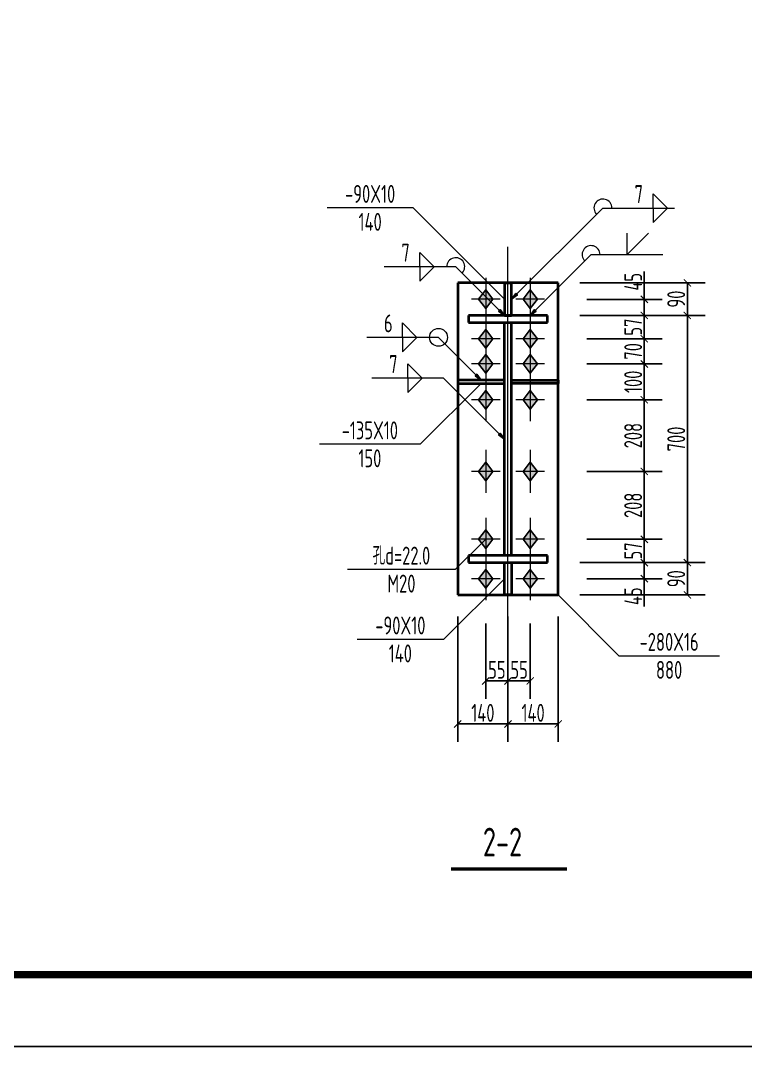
# Model space of a CAD drawing. Extents: x -307088 to 5640332, y -3541089 to -2181377.
# Drawn here: x 5495391 to 5505496, y -3172089 to -3157786 of the extents above; entities that cross this region are included whole.
import ezdxf
from ezdxf.enums import TextEntityAlignment as Align

# ---------------------------------------------------------------- set-up
doc = ezdxf.new("R2010")
doc.units = 0
doc.header["$LTSCALE"] = 100
doc.header["$MEASUREMENT"] = 0
doc.linetypes.add('线型6', pattern=[8.75, 5, -1.25, 1.25, -1.25])
doc.layers.get('0').update_dxf_attribs({"linetype": 'CONTINUOUS'})
doc.layers.get('DEFPOINTS').update_dxf_attribs({"linetype": 'CONTINUOUS'})
for name, color, linetype in [('10', 7, 'CONTINUOUS'), ('20', 15, 'CONTINUOUS'), ('PUB_TITLE', 4, 'CONTINUOUS'), ('尺寸标注', 253, 'CONTINUOUS'), ('焊缝标注', 253, 'CONTINUOUS'), ('螺栓孔标注', 253, 'CONTINUOUS'), ('钢板标注', 253, 'CONTINUOUS')]:
    doc.layers.add(name, color=color, linetype=linetype)
doc.styles.add('FromPkpm', font='Pkpmeng', dxfattribs={"width": 0.7, "bigfont": 'hztxt'})
doc.styles.get("Standard").update_dxf_attribs({"font": 'tssdeng.shx', "height": 3, "bigfont": 'tssdchn.shx'})
doc.dimstyles.new('Pkpm_1.00', dxfattribs={"dimtxt": 250, "dimasz": 100, "dimexe": 250, "dimexo": 0.0625, "dimgap": 30, "dimtad": 1, "dimdec": 0, "dimrnd": 5, "dimzin": 0, "dimdsep": 46, "dimtxsty": 'FromPkpm', "dimblk1": 'ARCHTICK', "dimblk2": 'ARCHTICK', "dimsah": 1, "dimcen": 0.09, "dimadec": 0, "dimazin": 0, "dimtfac": 1, "dimtdec": 0, "dimtix": 1, "dimtmove": 2, "dimatfit": 1, "dimfxl": 1, "dimtolj": 1, "dimtzin": 0, "dimarcsym": 0})

# ---------------------------------------------------------------- blocks, each defined once
blk = doc.blocks.new('_ARCHTICK')
at = {"color": 0, "linetype": 'ByBlock', "const_width": 0.15}
blk.add_lwpolyline([(-0.5, -0.5), (0.5, 0.5)], dxfattribs=at)
blk = doc.blocks.new('*D78')
at = {"layer": 'DEFPOINTS', "color": 0, "linetype": 'Continuous', "transparency": 16777216}
for p in [(5502886, -3161673), (5504086, -3161673), (5502886, -3161898)]:
    blk.add_point(p, dxfattribs=at)
at = {"layer": '尺寸标注', "color": 0, "linetype": 'Continuous', "lineweight": -2, "transparency": 16777216}
for p, q in [((5504086, -3161673), (5504086, -3161284)), ((5503286, -3161673), (5504336, -3161673)), ((5504086, -3161898), (5504086, -3161673)), ((5503286, -3161898), (5504336, -3161898))]:
    blk.add_line(p, q, dxfattribs=at)
at = {"layer": '尺寸标注', "color": 0, "linetype": 'Continuous', "lineweight": -2, "transparency": 16777216, "xscale": 100, "yscale": 100, "zscale": 100}
for p, rotation in [((5504086, -3161673), 90), ((5504086, -3161898), 270)]:
    blk.add_blockref('_ARCHTICK', p, dxfattribs=dict(at, rotation=rotation))
at = {"layer": '尺寸标注', "color": 0, "linetype": 'Continuous', "lineweight": 18, "transparency": 16777216, "insert": (5503931, -3161428), "char_height": 250, "attachment_point": 5, "rotation": 90, "style": 'FromPkpm'}
blk.add_mtext('\\A1;45', dxfattribs=at)
blk = doc.blocks.new('*D79')
at = {"layer": 'DEFPOINTS', "color": 0, "linetype": 'Continuous', "transparency": 16777216}
for p in [(5502886, -3161898), (5504086, -3161898), (5502886, -3162223)]:
    blk.add_point(p, dxfattribs=at)
at = {"layer": '尺寸标注', "color": 0, "linetype": 'Continuous', "lineweight": -2, "transparency": 16777216}
for p, q in [((5503286, -3161898), (5504336, -3161898)), ((5504086, -3162223), (5504086, -3161898)), ((5503286, -3162223), (5504336, -3162223))]:
    blk.add_line(p, q, dxfattribs=at)
at = {"layer": '尺寸标注', "color": 0, "linetype": 'Continuous', "lineweight": -2, "transparency": 16777216, "xscale": 100, "yscale": 100, "zscale": 100}
for p, rotation in [((5504086, -3161898), 90), ((5504086, -3162223), 270)]:
    blk.add_blockref('_ARCHTICK', p, dxfattribs=dict(at, rotation=rotation))
at = {"layer": '尺寸标注', "color": 0, "linetype": 'Continuous', "lineweight": 18, "transparency": 16777216, "insert": (5503931, -3162060), "char_height": 250, "attachment_point": 5, "rotation": 90, "style": 'FromPkpm'}
blk.add_mtext('\\A1;57', dxfattribs=at)
blk = doc.blocks.new('*D80')
at = {"layer": 'DEFPOINTS', "color": 0, "linetype": 'Continuous', "transparency": 16777216}
for p in [(5502886, -3162573), (5504086, -3162573), (5502886, -3163073)]:
    blk.add_point(p, dxfattribs=at)
at = {"layer": '尺寸标注', "color": 0, "linetype": 'Continuous', "lineweight": -2, "transparency": 16777216}
for p, q in [((5503286, -3162573), (5504336, -3162573)), ((5504086, -3163073), (5504086, -3162573)), ((5503286, -3163073), (5504336, -3163073))]:
    blk.add_line(p, q, dxfattribs=at)
at = {"layer": '尺寸标注', "color": 0, "linetype": 'Continuous', "lineweight": -2, "transparency": 16777216, "xscale": 100, "yscale": 100, "zscale": 100}
for p, rotation in [((5504086, -3162573), 90), ((5504086, -3163073), 270)]:
    blk.add_blockref('_ARCHTICK', p, dxfattribs=dict(at, rotation=rotation))
at = {"layer": '尺寸标注', "color": 0, "linetype": 'Continuous', "lineweight": 18, "transparency": 16777216, "insert": (5503931, -3162823), "char_height": 250, "attachment_point": 5, "rotation": 90, "style": 'FromPkpm'}
blk.add_mtext('\\A1;100', dxfattribs=at)
blk = doc.blocks.new('*D81')
at = {"layer": 'DEFPOINTS', "color": 0, "linetype": 'Continuous', "transparency": 16777216}
for p in [(5502886, -3162223), (5504086, -3162223), (5502886, -3162573)]:
    blk.add_point(p, dxfattribs=at)
at = {"layer": '尺寸标注', "color": 0, "linetype": 'Continuous', "lineweight": -2, "transparency": 16777216}
for p, q in [((5503286, -3162223), (5504336, -3162223)), ((5504086, -3162573), (5504086, -3162223)), ((5503286, -3162573), (5504336, -3162573))]:
    blk.add_line(p, q, dxfattribs=at)
at = {"layer": '尺寸标注', "color": 0, "linetype": 'Continuous', "lineweight": -2, "transparency": 16777216, "xscale": 100, "yscale": 100, "zscale": 100}
for p, rotation in [((5504086, -3162223), 90), ((5504086, -3162573), 270)]:
    blk.add_blockref('_ARCHTICK', p, dxfattribs=dict(at, rotation=rotation))
at = {"layer": '尺寸标注', "color": 0, "linetype": 'Continuous', "lineweight": 18, "transparency": 16777216, "insert": (5503931, -3162398), "char_height": 250, "attachment_point": 5, "rotation": 90, "style": 'FromPkpm'}
blk.add_mtext('\\A1;70', dxfattribs=at)
blk = doc.blocks.new('*D82')
at = {"layer": 'DEFPOINTS', "color": 0, "linetype": 'Continuous', "transparency": 16777216}
for p in [(5502886, -3165343), (5504086, -3165343), (5502886, -3165568)]:
    blk.add_point(p, dxfattribs=at)
at = {"layer": '尺寸标注', "color": 0, "linetype": 'Continuous', "lineweight": -2, "transparency": 16777216}
for p, q in [((5503286, -3165343), (5504336, -3165343)), ((5504086, -3165343), (5504086, -3165568)), ((5503286, -3165568), (5504336, -3165568)), ((5504086, -3165568), (5504086, -3165957))]:
    blk.add_line(p, q, dxfattribs=at)
at = {"layer": '尺寸标注', "color": 0, "linetype": 'Continuous', "lineweight": -2, "transparency": 16777216, "xscale": 100, "yscale": 100, "zscale": 100}
for p, rotation in [((5504086, -3165343), 90), ((5504086, -3165568), 270)]:
    blk.add_blockref('_ARCHTICK', p, dxfattribs=dict(at, rotation=rotation))
at = {"layer": '尺寸标注', "color": 0, "linetype": 'Continuous', "lineweight": 18, "transparency": 16777216, "insert": (5503931, -3165812), "char_height": 250, "attachment_point": 5, "rotation": 90, "style": 'FromPkpm'}
blk.add_mtext('\\A1;45', dxfattribs=at)
blk = doc.blocks.new('*D83')
at = {"layer": 'DEFPOINTS', "color": 0, "linetype": 'Continuous', "transparency": 16777216}
for p in [(5502886, -3165018), (5504086, -3165018), (5502886, -3165343)]:
    blk.add_point(p, dxfattribs=at)
at = {"layer": '尺寸标注', "color": 0, "linetype": 'Continuous', "lineweight": -2, "transparency": 16777216}
for p, q in [((5503286, -3165018), (5504336, -3165018)), ((5504086, -3165343), (5504086, -3165018)), ((5503286, -3165343), (5504336, -3165343))]:
    blk.add_line(p, q, dxfattribs=at)
at = {"layer": '尺寸标注', "color": 0, "linetype": 'Continuous', "lineweight": -2, "transparency": 16777216, "xscale": 100, "yscale": 100, "zscale": 100}
for p, rotation in [((5504086, -3165018), 90), ((5504086, -3165343), 270)]:
    blk.add_blockref('_ARCHTICK', p, dxfattribs=dict(at, rotation=rotation))
at = {"layer": '尺寸标注', "color": 0, "linetype": 'Continuous', "lineweight": 18, "transparency": 16777216, "insert": (5503931, -3165180), "char_height": 250, "attachment_point": 5, "rotation": 90, "style": 'FromPkpm'}
blk.add_mtext('\\A1;57', dxfattribs=at)
blk = doc.blocks.new('*D84')
at = {"layer": 'DEFPOINTS', "color": 0, "linetype": 'Continuous', "transparency": 16777216}
for p in [(5502886, -3163073), (5504086, -3163073), (5502886, -3164073)]:
    blk.add_point(p, dxfattribs=at)
at = {"layer": '尺寸标注', "color": 0, "linetype": 'Continuous', "lineweight": -2, "transparency": 16777216}
for p, q in [((5503286, -3163073), (5504336, -3163073)), ((5504086, -3164073), (5504086, -3163073)), ((5503286, -3164073), (5504336, -3164073))]:
    blk.add_line(p, q, dxfattribs=at)
at = {"layer": '尺寸标注', "color": 0, "linetype": 'Continuous', "lineweight": -2, "transparency": 16777216, "xscale": 100, "yscale": 100, "zscale": 100}
for p, rotation in [((5504086, -3163073), 90), ((5504086, -3164073), 270)]:
    blk.add_blockref('_ARCHTICK', p, dxfattribs=dict(at, rotation=rotation))
at = {"layer": '尺寸标注', "color": 0, "linetype": 'Continuous', "lineweight": 18, "transparency": 16777216, "insert": (5503931, -3163573), "char_height": 250, "attachment_point": 5, "rotation": 90, "style": 'FromPkpm'}
blk.add_mtext('\\A1;208', dxfattribs=at)
blk = doc.blocks.new('*D85')
at = {"layer": 'DEFPOINTS', "color": 0, "linetype": 'Continuous', "transparency": 16777216}
for p in [(5502886, -3164073), (5504086, -3164073), (5502886, -3165018)]:
    blk.add_point(p, dxfattribs=at)
at = {"layer": '尺寸标注', "color": 0, "linetype": 'Continuous', "lineweight": -2, "transparency": 16777216}
for p, q in [((5503286, -3164073), (5504336, -3164073)), ((5504086, -3165018), (5504086, -3164073)), ((5503286, -3165018), (5504336, -3165018))]:
    blk.add_line(p, q, dxfattribs=at)
at = {"layer": '尺寸标注', "color": 0, "linetype": 'Continuous', "lineweight": -2, "transparency": 16777216, "xscale": 100, "yscale": 100, "zscale": 100}
for p, rotation in [((5504086, -3164073), 90), ((5504086, -3165018), 270)]:
    blk.add_blockref('_ARCHTICK', p, dxfattribs=dict(at, rotation=rotation))
at = {"layer": '尺寸标注', "color": 0, "linetype": 'Continuous', "lineweight": 18, "transparency": 16777216, "insert": (5503931, -3164545), "char_height": 250, "attachment_point": 5, "rotation": 90, "style": 'FromPkpm'}
blk.add_mtext('\\A1;208', dxfattribs=at)
blk = doc.blocks.new('*D86')
at = {"layer": 'DEFPOINTS', "color": 0, "linetype": 'Continuous', "transparency": 16777216}
for p in [(5501876, -3165793), (5502186, -3165793), (5502186, -3166993)]:
    blk.add_point(p, dxfattribs=at)
at = {"layer": '尺寸标注', "color": 0, "linetype": 'Continuous', "lineweight": -2, "transparency": 16777216}
for p, q in [((5501876, -3166193), (5501876, -3167243)), ((5502186, -3166193), (5502186, -3167243)), ((5501876, -3166993), (5502186, -3166993))]:
    blk.add_line(p, q, dxfattribs=at)
at = {"layer": '尺寸标注', "color": 0, "linetype": 'Continuous', "lineweight": -2, "transparency": 16777216, "xscale": 100, "yscale": 100, "zscale": 100, "rotation": 180}
blk.add_blockref('_ARCHTICK', (5501876, -3166993), dxfattribs=at)
at = {"layer": '尺寸标注', "color": 0, "linetype": 'Continuous', "lineweight": -2, "transparency": 16777216, "xscale": 100, "yscale": 100, "zscale": 100}
blk.add_blockref('_ARCHTICK', (5502186, -3166993), dxfattribs=at)
at = {"layer": '尺寸标注', "color": 0, "linetype": 'Continuous', "lineweight": 18, "transparency": 16777216, "insert": (5502031, -3166838), "char_height": 250, "attachment_point": 5, "style": 'FromPkpm'}
blk.add_mtext('\\A1;55', dxfattribs=at)
blk = doc.blocks.new('*D87')
at = {"layer": 'DEFPOINTS', "color": 0, "linetype": 'Continuous', "transparency": 16777216}
for p in [(5502186, -3165793), (5502496, -3165793), (5502496, -3166993)]:
    blk.add_point(p, dxfattribs=at)
at = {"layer": '尺寸标注', "color": 0, "linetype": 'Continuous', "lineweight": -2, "transparency": 16777216}
for p, q in [((5502186, -3166193), (5502186, -3167243)), ((5502496, -3166193), (5502496, -3167243)), ((5502186, -3166993), (5502496, -3166993))]:
    blk.add_line(p, q, dxfattribs=at)
at = {"layer": '尺寸标注', "color": 0, "linetype": 'Continuous', "lineweight": -2, "transparency": 16777216, "xscale": 100, "yscale": 100, "zscale": 100, "rotation": 180}
blk.add_blockref('_ARCHTICK', (5502186, -3166993), dxfattribs=at)
at = {"layer": '尺寸标注', "color": 0, "linetype": 'Continuous', "lineweight": -2, "transparency": 16777216, "xscale": 100, "yscale": 100, "zscale": 100}
blk.add_blockref('_ARCHTICK', (5502496, -3166993), dxfattribs=at)
at = {"layer": '尺寸标注', "color": 0, "linetype": 'Continuous', "lineweight": 18, "transparency": 16777216, "insert": (5502341, -3166838), "char_height": 250, "attachment_point": 5, "style": 'FromPkpm'}
blk.add_mtext('\\A1;55', dxfattribs=at)
blk = doc.blocks.new('*D88')
at = {"layer": 'DEFPOINTS', "color": 0, "linetype": 'Continuous', "transparency": 16777216}
for p in [(5501486, -3165793), (5502186, -3165793), (5502186, -3167593)]:
    blk.add_point(p, dxfattribs=at)
at = {"layer": '尺寸标注', "color": 0, "linetype": 'Continuous', "lineweight": -2, "transparency": 16777216}
for p, q in [((5501486, -3166093), (5501486, -3167843)), ((5502186, -3166093), (5502186, -3167843)), ((5501486, -3167593), (5502186, -3167593))]:
    blk.add_line(p, q, dxfattribs=at)
at = {"layer": '尺寸标注', "color": 0, "linetype": 'Continuous', "lineweight": -2, "transparency": 16777216, "xscale": 100, "yscale": 100, "zscale": 100, "rotation": 180}
blk.add_blockref('_ARCHTICK', (5501486, -3167593), dxfattribs=at)
at = {"layer": '尺寸标注', "color": 0, "linetype": 'Continuous', "lineweight": -2, "transparency": 16777216, "xscale": 100, "yscale": 100, "zscale": 100}
blk.add_blockref('_ARCHTICK', (5502186, -3167593), dxfattribs=at)
at = {"layer": '尺寸标注', "color": 0, "linetype": 'Continuous', "lineweight": 18, "transparency": 16777216, "insert": (5501836, -3167438), "char_height": 250, "attachment_point": 5, "style": 'FromPkpm'}
blk.add_mtext('\\A1;140', dxfattribs=at)
blk = doc.blocks.new('*D89')
at = {"layer": 'DEFPOINTS', "color": 0, "linetype": 'Continuous', "transparency": 16777216}
for p in [(5502186, -3165793), (5502886, -3165793), (5502886, -3167593)]:
    blk.add_point(p, dxfattribs=at)
at = {"layer": '尺寸标注', "color": 0, "linetype": 'Continuous', "lineweight": -2, "transparency": 16777216}
for p, q in [((5502186, -3166093), (5502186, -3167843)), ((5502886, -3166093), (5502886, -3167843)), ((5502186, -3167593), (5502886, -3167593))]:
    blk.add_line(p, q, dxfattribs=at)
at = {"layer": '尺寸标注', "color": 0, "linetype": 'Continuous', "lineweight": -2, "transparency": 16777216, "xscale": 100, "yscale": 100, "zscale": 100, "rotation": 180}
blk.add_blockref('_ARCHTICK', (5502186, -3167593), dxfattribs=at)
at = {"layer": '尺寸标注', "color": 0, "linetype": 'Continuous', "lineweight": -2, "transparency": 16777216, "xscale": 100, "yscale": 100, "zscale": 100}
blk.add_blockref('_ARCHTICK', (5502886, -3167593), dxfattribs=at)
at = {"layer": '尺寸标注', "color": 0, "linetype": 'Continuous', "lineweight": 18, "transparency": 16777216, "insert": (5502536, -3167438), "char_height": 250, "attachment_point": 5, "style": 'FromPkpm'}
blk.add_mtext('\\A1;140', dxfattribs=at)
blk = doc.blocks.new('*D90')
at = {"layer": 'DEFPOINTS', "color": 0, "linetype": 'Continuous', "transparency": 16777216}
for p in [(5502886, -3165343), (5504686, -3165343), (5502886, -3165793)]:
    blk.add_point(p, dxfattribs=at)
at = {"layer": '尺寸标注', "color": 0, "linetype": 'Continuous', "lineweight": -2, "transparency": 16777216}
for p, q in [((5503186, -3165343), (5504936, -3165343)), ((5504686, -3165793), (5504686, -3165343)), ((5503186, -3165793), (5504936, -3165793))]:
    blk.add_line(p, q, dxfattribs=at)
at = {"layer": '尺寸标注', "color": 0, "linetype": 'Continuous', "lineweight": -2, "transparency": 16777216, "xscale": 100, "yscale": 100, "zscale": 100}
for p, rotation in [((5504686, -3165343), 90), ((5504686, -3165793), 270)]:
    blk.add_blockref('_ARCHTICK', p, dxfattribs=dict(at, rotation=rotation))
at = {"layer": '尺寸标注', "color": 0, "linetype": 'Continuous', "lineweight": 18, "transparency": 16777216, "insert": (5504531, -3165568), "char_height": 250, "attachment_point": 5, "rotation": 90, "style": 'FromPkpm'}
blk.add_mtext('\\A1;90', dxfattribs=at)
blk = doc.blocks.new('*D91')
at = {"layer": 'DEFPOINTS', "color": 0, "linetype": 'Continuous', "transparency": 16777216}
for p in [(5502886, -3161898), (5504686, -3161898), (5502886, -3165343)]:
    blk.add_point(p, dxfattribs=at)
at = {"layer": '尺寸标注', "color": 0, "linetype": 'Continuous', "lineweight": -2, "transparency": 16777216}
for p, q in [((5503186, -3161898), (5504936, -3161898)), ((5504686, -3165343), (5504686, -3161898)), ((5503186, -3165343), (5504936, -3165343))]:
    blk.add_line(p, q, dxfattribs=at)
at = {"layer": '尺寸标注', "color": 0, "linetype": 'Continuous', "lineweight": -2, "transparency": 16777216, "xscale": 100, "yscale": 100, "zscale": 100}
for p, rotation in [((5504686, -3161898), 90), ((5504686, -3165343), 270)]:
    blk.add_blockref('_ARCHTICK', p, dxfattribs=dict(at, rotation=rotation))
at = {"layer": '尺寸标注', "color": 0, "linetype": 'Continuous', "lineweight": 18, "transparency": 16777216, "insert": (5504531, -3163620), "char_height": 250, "attachment_point": 5, "rotation": 90, "style": 'FromPkpm'}
blk.add_mtext('\\A1;700', dxfattribs=at)
blk = doc.blocks.new('*D92')
at = {"layer": 'DEFPOINTS', "color": 0, "linetype": 'Continuous', "transparency": 16777216}
for p in [(5502886, -3161443), (5504686, -3161443), (5502886, -3161898)]:
    blk.add_point(p, dxfattribs=at)
at = {"layer": '尺寸标注', "color": 0, "linetype": 'Continuous', "lineweight": -2, "transparency": 16777216}
for p, q in [((5503186, -3161443), (5504936, -3161443)), ((5504686, -3161898), (5504686, -3161443)), ((5503186, -3161898), (5504936, -3161898))]:
    blk.add_line(p, q, dxfattribs=at)
at = {"layer": '尺寸标注', "color": 0, "linetype": 'Continuous', "lineweight": -2, "transparency": 16777216, "xscale": 100, "yscale": 100, "zscale": 100}
for p, rotation in [((5504686, -3161443), 90), ((5504686, -3161898), 270)]:
    blk.add_blockref('_ARCHTICK', p, dxfattribs=dict(at, rotation=rotation))
at = {"layer": '尺寸标注', "color": 0, "linetype": 'Continuous', "lineweight": 18, "transparency": 16777216, "insert": (5504531, -3161670), "char_height": 250, "attachment_point": 5, "rotation": 90, "style": 'FromPkpm'}
blk.add_mtext('\\A1;90', dxfattribs=at)

msp = doc.modelspace()

# ---------------------------------------------------------------- hatches: boundary and pattern name
at = {"layer": '10'}
for points in [[(5501876, -3161542.6), (5501776, -3161672.6), (5501876, -3161802.6), (5501976, -3161672.6)], [(5502496, -3161542.6), (5502396, -3161672.6), (5502496, -3161802.6), (5502596, -3161672.6)], [(5501876, -3162092.6), (5501776, -3162222.6), (5501876, -3162352.6), (5501976, -3162222.6)], [(5502496, -3162092.6), (5502396, -3162222.6), (5502496, -3162352.6), (5502596, -3162222.6)], [(5501876, -3162442.6), (5501776, -3162572.6), (5501876, -3162702.6), (5501976, -3162572.6)], [(5502496, -3162442.6), (5502396, -3162572.6), (5502496, -3162702.6), (5502596, -3162572.6)], [(5501876, -3162942.6), (5501776, -3163072.6), (5501876, -3163202.6), (5501976, -3163072.6)], [(5502496, -3162942.6), (5502396, -3163072.6), (5502496, -3163202.6), (5502596, -3163072.6)], [(5501876, -3163942.6), (5501776, -3164072.6), (5501876, -3164202.6), (5501976, -3164072.6)], [(5502496, -3163942.6), (5502396, -3164072.6), (5502496, -3164202.6), (5502596, -3164072.6)], [(5501876, -3164887.8), (5501776, -3165017.8), (5501876, -3165147.8), (5501976, -3165017.8)], [(5502496, -3164887.8), (5502396, -3165017.8), (5502496, -3165147.8), (5502596, -3165017.8)], [(5501876, -3165437.8), (5501776, -3165567.8), (5501876, -3165697.8), (5501976, -3165567.8)], [(5502496, -3165437.8), (5502396, -3165567.8), (5502496, -3165697.8), (5502596, -3165567.8)]]:
    msp.add_hatch(color=1, dxfattribs=at).paths.add_polyline_path(points)
at = {"layer": '焊缝标注'}
for points in [[(5502236, -3161672.6), (5502317.3, -3161612.5), (5502296.1, -3161591.3)], [(5502136, -3161897.6), (5502076, -3161816.2), (5502054.7, -3161837.4)], [(5502496, -3161897.6), (5502577.3, -3161837.5), (5502556.1, -3161816.3)], [(5501811, -3162797.6), (5501751, -3162716.2), (5501729.7, -3162737.4)], [(5502136, -3163620.2), (5502076, -3163538.8), (5502054.7, -3163560)]]:
    msp.add_hatch(color=256, dxfattribs=at).paths.add_polyline_path(points)

# ---------------------------------------------------------------- linework, layer by layer
at = {"layer": '10', "linetype": '线型6', "lineweight": 18, "ltscale": 100}
msp.add_line((5502186, -3166292.8), (5502186, -3160942.8), dxfattribs=at)
at = {"layer": '10', "color": 9, "lineweight": 18, "ltscale": 100}
for p, q in [((5501876, -3161372.6), (5501876, -3161972.6)), ((5502496, -3161372.6), (5502496, -3161972.6)), ((5502076, -3161672.6), (5501676, -3161672.6)), ((5502696, -3161672.6), (5502296, -3161672.6)), ((5501876, -3161922.6), (5501876, -3162522.6)), ((5502496, -3161922.6), (5502496, -3162522.6)), ((5502076, -3162222.6), (5501676, -3162222.6)), ((5502696, -3162222.6), (5502296, -3162222.6)), ((5501876, -3162272.6), (5501876, -3162872.6)), ((5502496, -3162272.6), (5502496, -3162872.6)), ((5502076, -3162572.6), (5501676, -3162572.6)), ((5502696, -3162572.6), (5502296, -3162572.6)), ((5501876, -3162772.6), (5501876, -3163372.6)), ((5502496, -3162772.6), (5502496, -3163372.6)), ((5502076, -3163072.6), (5501676, -3163072.6)), ((5502696, -3163072.6), (5502296, -3163072.6)), ((5501876, -3163772.6), (5501876, -3164372.6)), ((5502496, -3163772.6), (5502496, -3164372.6)), ((5502076, -3164072.6), (5501676, -3164072.6)), ((5502696, -3164072.6), (5502296, -3164072.6)), ((5501876, -3164717.8), (5501876, -3165317.8)), ((5502496, -3164717.8), (5502496, -3165317.8)), ((5502076, -3165017.8), (5501676, -3165017.8)), ((5502696, -3165017.8), (5502296, -3165017.8)), ((5501876, -3165267.8), (5501876, -3165867.8)), ((5502496, -3165267.8), (5502496, -3165867.8)), ((5502076, -3165567.8), (5501676, -3165567.8)), ((5502696, -3165567.8), (5502296, -3165567.8))]:
    msp.add_line(p, q, dxfattribs=at)
at = {"layer": '10', "color": 3, "lineweight": 35, "ltscale": 100}
for p, q in [((5502736, -3161897.6), (5501636, -3161897.6)), ((5501636, -3161897.6), (5501636, -3161997.6)), ((5502736, -3161997.6), (5502736, -3161897.6)), ((5501636, -3161997.6), (5502736, -3161997.6)), ((5502136, -3165242.8), (5502136, -3161997.6)), ((5502236, -3165242.8), (5502236, -3161997.6)), ((5502736, -3165242.8), (5501636, -3165242.8)), ((5501636, -3165242.8), (5501636, -3165342.8)), ((5502736, -3165342.8), (5502736, -3165242.8)), ((5501636, -3165342.8), (5502736, -3165342.8))]:
    msp.add_line(p, q, dxfattribs=at)
at = {"layer": '10', "color": 1, "linetype": 'Continuous'}
for points in [[(5501876, -3161542.6), (5501776, -3161672.6), (5501876, -3161802.6), (5501976, -3161672.6)], [(5502496, -3161542.6), (5502396, -3161672.6), (5502496, -3161802.6), (5502596, -3161672.6)], [(5501876, -3162092.6), (5501776, -3162222.6), (5501876, -3162352.6), (5501976, -3162222.6)], [(5502496, -3162092.6), (5502396, -3162222.6), (5502496, -3162352.6), (5502596, -3162222.6)], [(5501876, -3162442.6), (5501776, -3162572.6), (5501876, -3162702.6), (5501976, -3162572.6)], [(5502496, -3162442.6), (5502396, -3162572.6), (5502496, -3162702.6), (5502596, -3162572.6)], [(5501876, -3162942.6), (5501776, -3163072.6), (5501876, -3163202.6), (5501976, -3163072.6)], [(5502496, -3162942.6), (5502396, -3163072.6), (5502496, -3163202.6), (5502596, -3163072.6)], [(5501876, -3163942.6), (5501776, -3164072.6), (5501876, -3164202.6), (5501976, -3164072.6)], [(5502496, -3163942.6), (5502396, -3164072.6), (5502496, -3164202.6), (5502596, -3164072.6)], [(5501876, -3164887.8), (5501776, -3165017.8), (5501876, -3165147.8), (5501976, -3165017.8)], [(5502496, -3164887.8), (5502396, -3165017.8), (5502496, -3165147.8), (5502596, -3165017.8)], [(5501876, -3165437.8), (5501776, -3165567.8), (5501876, -3165697.8), (5501976, -3165567.8)], [(5502496, -3165437.8), (5502396, -3165567.8), (5502496, -3165697.8), (5502596, -3165567.8)]]:
    msp.add_lwpolyline(points, close=True, dxfattribs=at)
at = {"layer": '10', "const_width": 45}
msp.add_lwpolyline([(5501390.8, -3169614.5), (5503010.8, -3169614.5)], dxfattribs=at)
at = {"layer": '20', "lineweight": 35, "ltscale": 100}
for p, q in [((5502886, -3161442.8), (5501486, -3161442.8)), ((5501486, -3161442.8), (5501486, -3165792.8)), ((5502236, -3161447.6), (5502136, -3161447.6)), ((5502136, -3161447.6), (5502136, -3161897.6)), ((5502236, -3161897.6), (5502236, -3161447.6)), ((5502886, -3165792.8), (5502886, -3161442.8)), ((5502136, -3161897.6), (5502236, -3161897.6)), ((5502136, -3162797.6), (5501486, -3162797.6)), ((5501486, -3162797.6), (5501486, -3162847.6)), ((5502136, -3162847.6), (5502136, -3162797.6)), ((5502236, -3162797.6), (5502886, -3162797.6)), ((5502236, -3162847.6), (5502236, -3162797.6)), ((5502886, -3162797.6), (5502886, -3162847.6)), ((5501486, -3162847.6), (5502136, -3162847.6)), ((5502886, -3162847.6), (5502236, -3162847.6)), ((5502136, -3165342.8), (5502236, -3165342.8)), ((5502136, -3165792.8), (5502136, -3165342.8)), ((5502236, -3165342.8), (5502236, -3165792.8)), ((5501486, -3165792.8), (5502886, -3165792.8)), ((5502236, -3165792.8), (5502136, -3165792.8))]:
    msp.add_line(p, q, dxfattribs=at)
at = {"layer": 'PUB_TITLE'}
msp.add_lwpolyline([(5479576.3, -3172089.1), (5553876.3, -3172089.1), (5553876.3, -3130089.1), (5479576.3, -3130089.1)], close=True, dxfattribs=at)
at = {"layer": 'PUB_TITLE', "const_width": 100}
msp.add_lwpolyline([(5482076.3, -3171089.1), (5552876.3, -3171089.1), (5552876.3, -3131089.1), (5482076.3, -3131089.1)], close=True, dxfattribs=at)
at = {"layer": '焊缝标注', "lineweight": 18, "ltscale": 100}
for p, q in [((5504209.3, -3160200.3), (5504409.3, -3160400.3)), ((5504209.3, -3160400.3), (5504209.3, -3160200.3)), ((5502236, -3161672.6), (5503509.3, -3160400.3)), ((5503509.3, -3160400.3), (5504509.3, -3160400.3)), ((5504209.3, -3160600.3), (5504409.3, -3160400.3)), ((5504209.3, -3160400.3), (5504209.3, -3160600.3)), ((5503844.9, -3161049.4), (5503844.9, -3160749.4)), ((5503844.9, -3161049.4), (5504144.9, -3160749.4)), ((5501158, -3161217.9), (5500958, -3161017.9)), ((5500958, -3161217.9), (5500958, -3161017.9)), ((5502496, -3161897.6), (5503344.9, -3161049.4)), ((5503344.9, -3161049.4), (5504344.9, -3161049.4)), ((5501458, -3161217.9), (5500458, -3161217.9)), ((5501158, -3161217.9), (5500958, -3161417.9)), ((5500958, -3161217.9), (5500958, -3161417.9)), ((5502136, -3161897.6), (5501458, -3161217.9)), ((5500917.7, -3162202.9), (5500717.7, -3162002.9)), ((5500717.7, -3162202.9), (5500717.7, -3162002.9)), ((5501217.7, -3162202.9), (5500217.7, -3162202.9)), ((5500917.7, -3162202.9), (5500717.7, -3162402.9)), ((5500717.7, -3162202.9), (5500717.7, -3162402.9)), ((5501811, -3162797.6), (5501217.7, -3162202.9)), ((5500988.5, -3162770.7), (5500788.5, -3162570.7)), ((5500788.5, -3162770.7), (5500788.5, -3162570.7)), ((5501288.5, -3162770.7), (5500288.5, -3162770.7)), ((5500988.5, -3162770.7), (5500788.5, -3162970.7)), ((5500788.5, -3162770.7), (5500788.5, -3162970.7)), ((5502136, -3163620.2), (5501288.5, -3162770.7))]:
    msp.add_line(p, q, dxfattribs=at)
at = {"layer": '焊缝标注', "linetype": 'Continuous'}
for points in [[(5502236, -3161672.6), (5502317.3, -3161612.5), (5502296.1, -3161591.3)], [(5502136, -3161897.6), (5502076, -3161816.2), (5502054.7, -3161837.4)], [(5502496, -3161897.6), (5502577.3, -3161837.5), (5502556.1, -3161816.3)], [(5501811, -3162797.6), (5501751, -3162716.2), (5501729.7, -3162737.4)], [(5502136, -3163620.2), (5502076, -3163538.8), (5502054.7, -3163560)]]:
    msp.add_lwpolyline(points, close=True, dxfattribs=at)
at = {"layer": '焊缝标注', "lineweight": 18, "ltscale": 100}
msp.add_circle((5501217.7, -3162202.9), 125, dxfattribs=at)
for centre, start, end in [((5503509.3, -3160400.3), 0, 224.97719), ((5503344.9, -3161049.4), 0, 224.97719), ((5501458, -3161217.9), 314.93155, 180)]:
    msp.add_arc(centre, 125, start, end, dxfattribs=at)
at = {"layer": '螺栓孔标注', "lineweight": 18, "ltscale": 100}
for p, q in [((5501876, -3165017.8), (5501450.9, -3165441.2)), ((5501450.9, -3165441.2), (5499950.9, -3165441.2))]:
    msp.add_line(p, q, dxfattribs=at)
at = {"layer": '螺栓孔标注', "ltscale": 100, "const_width": 10}
msp.add_lwpolyline([(5501881, -3165017.8, 1), (5501871, -3165017.8, 1)], format="xyb", close=True, dxfattribs=at)
at = {"layer": '钢板标注', "lineweight": 18, "ltscale": 100}
for p, q in [((5500864.7, -3160398.3), (5499664.7, -3160398.3)), ((5502136, -3161672.6), (5500864.7, -3160398.3)), ((5501811, -3162847.6), (5500960.8, -3163694.4)), ((5500960.8, -3163694.4), (5499560.8, -3163694.4)), ((5502136, -3165567.8), (5501285.8, -3166414.6)), ((5502886, -3165792.8), (5503732.1, -3166643.7)), ((5501285.8, -3166414.6), (5500085.8, -3166414.6)), ((5503732.1, -3166643.7), (5505132.1, -3166643.7))]:
    msp.add_line(p, q, dxfattribs=at)
at = {"layer": '钢板标注', "ltscale": 100, "const_width": 10}
for points in [[(5502141, -3161672.6, 1), (5502131, -3161672.6, 1)], [(5501816, -3162847.6, 1), (5501806, -3162847.6, 1)], [(5502141, -3165567.8, 1), (5502131, -3165567.8, 1)], [(5502891, -3165792.8, 1), (5502881, -3165792.8, 1)]]:
    msp.add_lwpolyline(points, format="xyb", close=True, dxfattribs=at)

# ---------------------------------------------------------------- texts
at = {"layer": '10', "width": 0.7}
msp.add_text('2-2', height=400, dxfattribs=at).set_placement((5501836.3, -3169439.5))
at = {"layer": '焊缝标注', "lineweight": 25, "style": 'FromPkpm', "width": 0.7}
for s, p in [('7', (5504009.3, -3160330.3)), ('7', (5500758, -3161147.9)), ('6', (5500517.7, -3162132.9)), ('7', (5500588.5, -3162700.7))]:
    msp.add_text(s, height=250, dxfattribs=at).set_placement(p, align=Align.CENTER)
at = {"layer": '螺栓孔标注', "lineweight": 25, "style": 'FromPkpm', "width": 0.7}
msp.add_text('孔d=22.0', height=250, dxfattribs=at).set_placement((5500700.9, -3165371.2), align=Align.CENTER)
msp.add_text('M20', height=250, dxfattribs=at).set_placement((5500700.9, -3165511.2), align=Align.TOP_CENTER)
at = {"layer": '钢板标注', "lineweight": 25, "style": 'FromPkpm', "width": 0.7}
for s, p in [('-90X10', (5500264.7, -3160328.3)), ('-135X10', (5500260.8, -3163624.4)), ('-90X10', (5500685.8, -3166344.6)), ('-280X16', (5504432.1, -3166573.7))]:
    msp.add_text(s, height=250, dxfattribs=at).set_placement(p, align=Align.CENTER)
for s, p in [('140', (5500264.7, -3160468.3)), ('150', (5500260.8, -3163764.4)), ('140', (5500685.8, -3166484.6)), ('880', (5504432.1, -3166713.7))]:
    msp.add_text(s, height=250, dxfattribs=at).set_placement(p, align=Align.TOP_CENTER)

# ---------------------------------------------------------------- dimensions: what is measured, and where the dimension line sits
at = {"layer": '尺寸标注', "linetype": 'Continuous', "lineweight": 18}
for base, p1, p2, text, override, picture, middle in [((5504086, -3161672.6), (5502886, -3161897.6), (5502886, -3161672.6), '45', {"dimexo": 400, "dimtad": 1, "dimjust": 2, "dimtih": 0, "dimtoh": 0, "dimtix": 0, "dimtmove": 0, "dimatfit": 3}, '*D78', (5503931, -3161428.2)), ((5504686, -3161442.8), (5502886, -3161897.6), (5502886, -3161442.8), '90', {"dimexo": 300, "dimtad": 1, "dimjust": 0, "dimtih": 0, "dimtoh": 0, "dimtmove": 0, "dimatfit": 3}, '*D92', (5504531, -3161670.2)), ((5504086, -3161897.6), (5502886, -3162222.6), (5502886, -3161897.6), '57', {"dimexo": 400, "dimtad": 1, "dimjust": 0, "dimtih": 0, "dimtoh": 0, "dimtmove": 0, "dimatfit": 3}, '*D79', (5503931, -3162060.1)), ((5504686, -3161897.6), (5502886, -3165342.8), (5502886, -3161897.6), '700', {"dimexo": 300, "dimtad": 1, "dimjust": 0, "dimtih": 0, "dimtoh": 0, "dimtmove": 0, "dimatfit": 3}, '*D91', (5504531, -3163620.2)), ((5504086, -3162222.6), (5502886, -3162572.6), (5502886, -3162222.6), '70', {"dimexo": 400, "dimtad": 1, "dimjust": 0, "dimtih": 0, "dimtoh": 0, "dimtmove": 0, "dimatfit": 3}, '*D81', (5503931, -3162397.6)), ((5504086, -3162572.6), (5502886, -3163072.6), (5502886, -3162572.6), '100', {"dimexo": 400, "dimtad": 1, "dimjust": 0, "dimtih": 0, "dimtoh": 0, "dimtmove": 0, "dimatfit": 3}, '*D80', (5503931, -3162822.6)), ((5504086, -3163072.6), (5502886, -3164072.6), (5502886, -3163072.6), '208', {"dimexo": 400, "dimtad": 1, "dimjust": 0, "dimtih": 0, "dimtoh": 0, "dimtmove": 0, "dimatfit": 3}, '*D84', (5503931, -3163572.6)), ((5504086, -3164072.6), (5502886, -3165017.8), (5502886, -3164072.6), '208', {"dimexo": 400, "dimtad": 1, "dimjust": 0, "dimtih": 0, "dimtoh": 0, "dimtmove": 0, "dimatfit": 3}, '*D85', (5503931, -3164545.2)), ((5504086, -3165017.8), (5502886, -3165342.8), (5502886, -3165017.8), '57', {"dimexo": 400, "dimtad": 1, "dimjust": 0, "dimtih": 0, "dimtoh": 0, "dimtmove": 0, "dimatfit": 3}, '*D83', (5503931, -3165180.3)), ((5504086, -3165342.8), (5502886, -3165567.8), (5502886, -3165342.8), '45', {"dimexo": 400, "dimtad": 1, "dimjust": 1, "dimtih": 0, "dimtoh": 0, "dimtix": 0, "dimtmove": 0, "dimatfit": 3}, '*D82', (5503931, -3165812.2)), ((5504686, -3165342.8), (5502886, -3165792.8), (5502886, -3165342.8), '90', {"dimexo": 300, "dimtad": 1, "dimjust": 0, "dimtih": 0, "dimtoh": 0, "dimtmove": 0, "dimatfit": 3}, '*D90', (5504531, -3165567.8))]:
    dim = msp.add_linear_dim(base=base, p1=p1, p2=p2, angle=90, text=text, dimstyle='Pkpm_1.00', override=override, dxfattribs=at)
    dim.commit()
    dim.dimension.update_dxf_attribs({"geometry": picture, "text_midpoint": middle})
for base, p1, p2, text, override, picture, middle in [((5502186, -3167592.8), (5501486, -3165792.8), (5502186, -3165792.8), '140', {"dimexo": 300, "dimtad": 1, "dimjust": 0, "dimtih": 0, "dimtoh": 0, "dimtmove": 0, "dimatfit": 3}, '*D88', (5501836, -3167437.8)), ((5502186, -3166992.8), (5501876, -3165792.8), (5502186, -3165792.8), '55', {"dimexo": 400, "dimtad": 1, "dimjust": 0, "dimtih": 0, "dimtoh": 0, "dimtmove": 0, "dimatfit": 3}, '*D86', (5502031, -3166837.8)), ((5502496, -3166992.8), (5502186, -3165792.8), (5502496, -3165792.8), '55', {"dimexo": 400, "dimtad": 1, "dimjust": 0, "dimtih": 0, "dimtoh": 0, "dimtmove": 0, "dimatfit": 3}, '*D87', (5502341, -3166837.8)), ((5502886, -3167592.8), (5502186, -3165792.8), (5502886, -3165792.8), '140', {"dimexo": 300, "dimtad": 1, "dimjust": 0, "dimtih": 0, "dimtoh": 0, "dimtmove": 0, "dimatfit": 3}, '*D89', (5502536, -3167437.8))]:
    dim = msp.add_linear_dim(base=base, p1=p1, p2=p2, text=text, dimstyle='Pkpm_1.00', override=override, dxfattribs=at)
    dim.commit()
    dim.dimension.update_dxf_attribs({"geometry": picture, "text_midpoint": middle})

doc.saveas('drawing.dxf')
